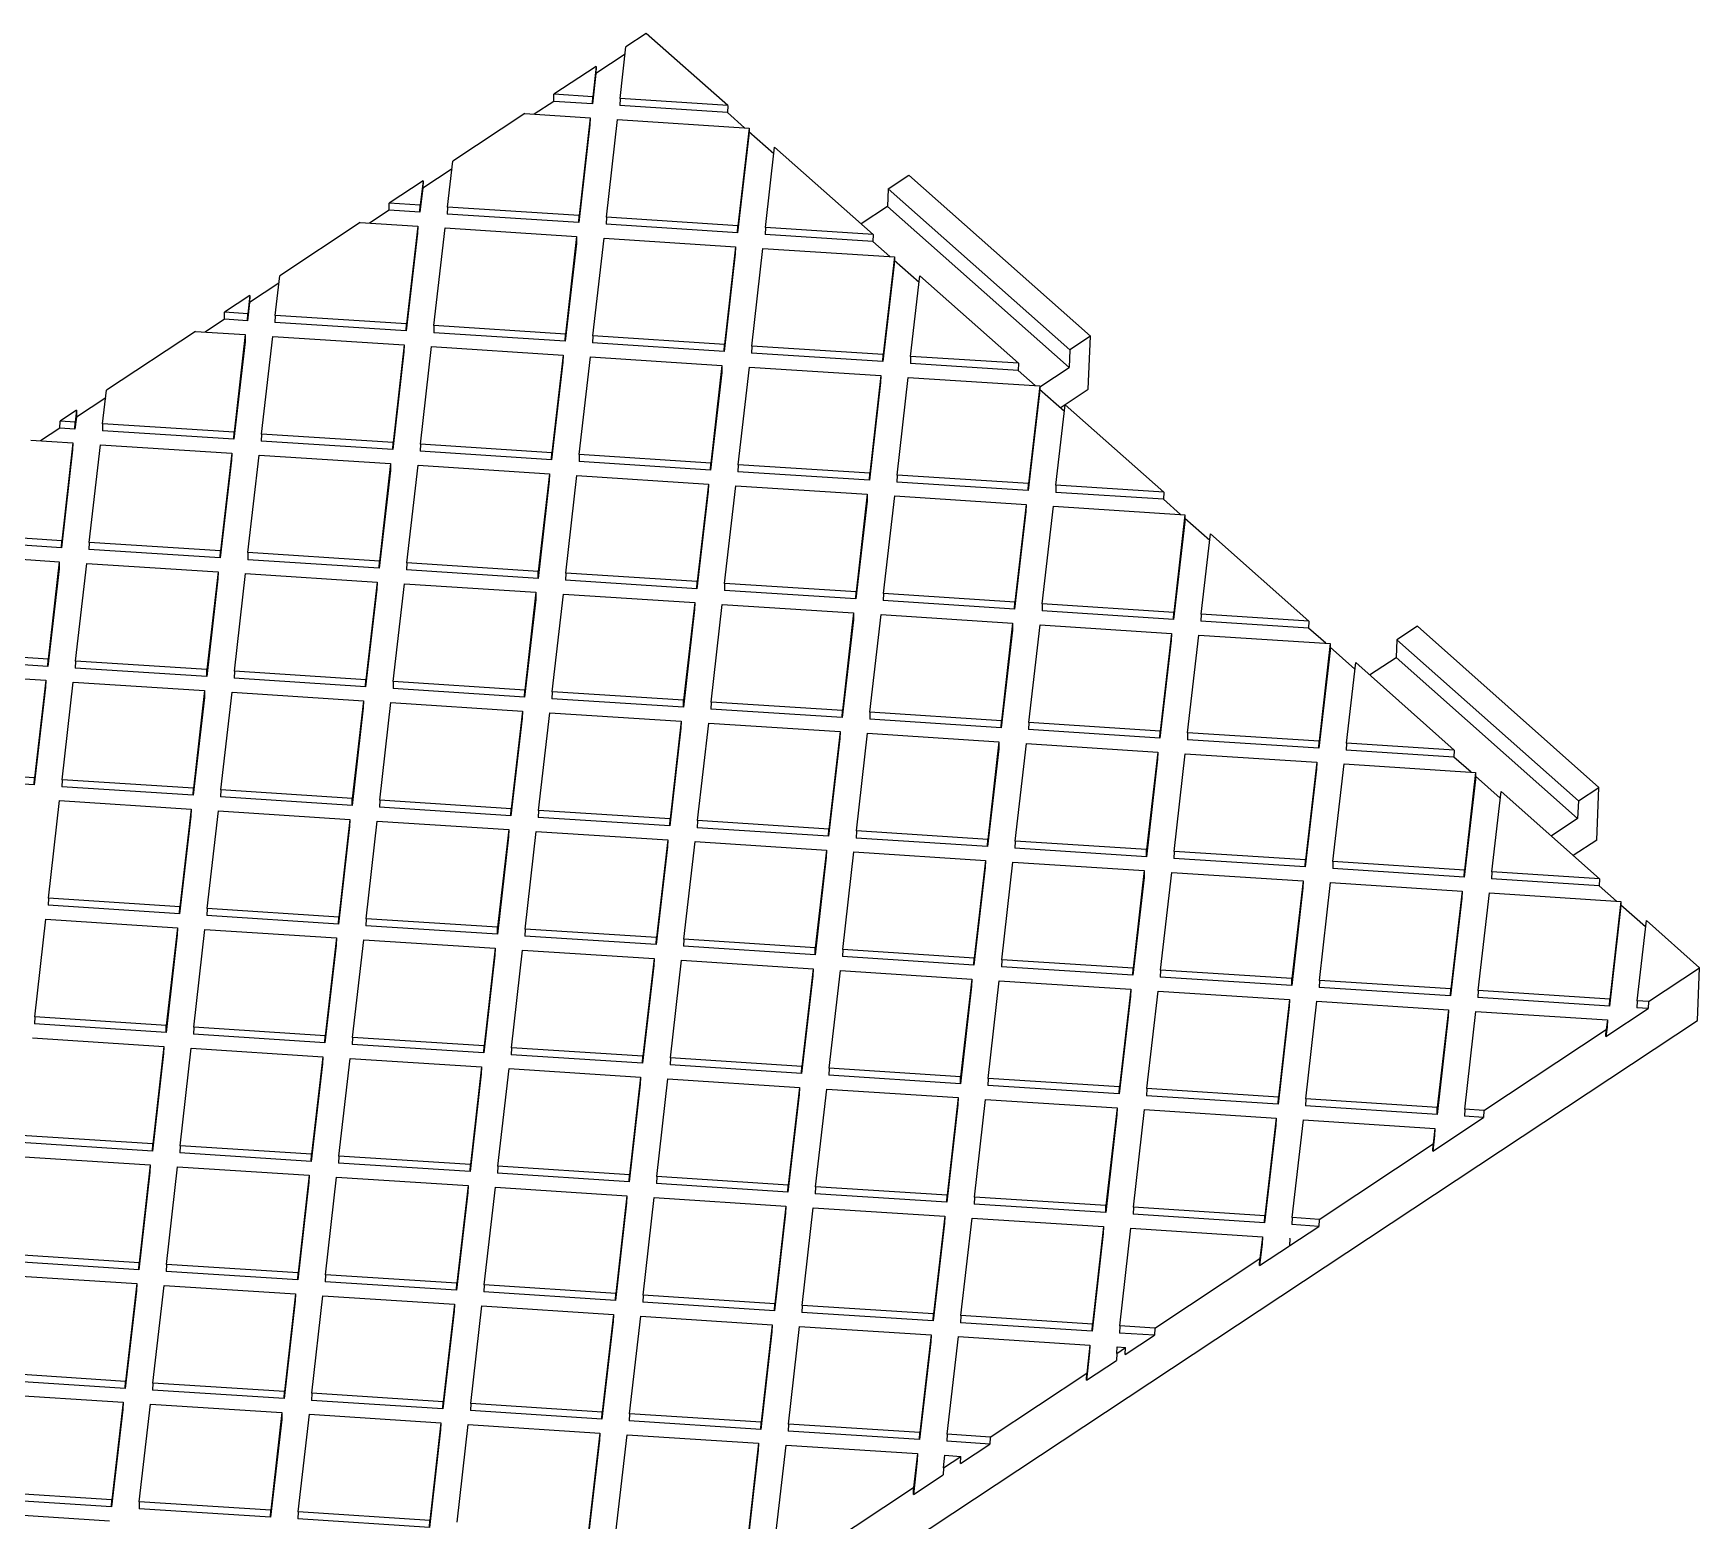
# Model space of a CAD drawing. Header units: millimetres. Extents: x -2140 to -1200, y 2406 to 2649.
# Drawn here: x -1263.66 to -1248.49, y 2445.73 to 2459.27 of the extents above; entities that cross this region are included whole.
import ezdxf

# ---------------------------------------------------------------- set-up
doc = ezdxf.new("R2010")
doc.units = ezdxf.units.MM

msp = doc.modelspace()

# ---------------------------------------------------------------- linework, layer by layer
at = {"color": 7, "linetype": 'Continuous', "lineweight": 25}
for p, q in [((-1258.081, 2459.269), (-1258.266, 2459.147)), ((-1257.339, 2458.612), (-1258.081, 2459.269)), ((-1258.273, 2459.08), (-1258.54, 2458.903)), ((-1258.32, 2458.675), (-1258.266, 2459.147)), ((-1258.538, 2458.967), (-1258.922, 2458.714)), ((-1258.54, 2458.903), (-1258.572, 2458.627)), ((-1258.538, 2458.967), (-1258.569, 2458.691)), ((-1258.538, 2458.967), (-1258.54, 2458.903)), ((-1258.924, 2458.65), (-1259.101, 2458.533)), ((-1258.924, 2458.65), (-1258.922, 2458.714)), ((-1258.572, 2458.627), (-1258.924, 2458.65)), ((-1258.569, 2458.691), (-1258.922, 2458.714)), ((-1258.572, 2458.627), (-1258.569, 2458.691)), ((-1258.32, 2458.675), (-1258.322, 2458.611)), ((-1257.342, 2458.548), (-1258.322, 2458.611)), ((-1257.339, 2458.612), (-1258.32, 2458.675)), ((-1257.339, 2458.612), (-1257.342, 2458.548)), ((-1259.187, 2458.538), (-1259.842, 2458.105)), ((-1259.187, 2458.538), (-1258.591, 2458.5)), ((-1258.594, 2458.436), (-1258.696, 2457.547)), ((-1258.591, 2458.5), (-1258.693, 2457.611)), ((-1258.591, 2458.5), (-1258.594, 2458.436)), ((-1258.443, 2457.595), (-1258.342, 2458.484)), ((-1258.342, 2458.484), (-1257.145, 2458.407)), ((-1257.186, 2458.409), (-1257.342, 2458.548)), ((-1257.147, 2458.343), (-1257.249, 2457.453)), ((-1257.145, 2458.407), (-1257.246, 2457.517)), ((-1257.145, 2458.407), (-1257.147, 2458.343)), ((-1256.92, 2458.173), (-1257.146, 2458.374)), ((-1256.997, 2457.501), (-1256.913, 2458.233)), ((-1256.016, 2457.438), (-1256.913, 2458.233)), ((-1259.85, 2458.037), (-1260.117, 2457.861)), ((-1259.89, 2457.688), (-1259.842, 2458.105)), ((-1255.878, 2457.854), (-1255.691, 2457.978)), ((-1255.691, 2457.978), (-1254.037, 2456.511)), ((-1260.114, 2457.925), (-1260.421, 2457.722)), ((-1260.117, 2457.861), (-1260.142, 2457.64)), ((-1260.114, 2457.925), (-1260.14, 2457.704)), ((-1260.114, 2457.925), (-1260.117, 2457.861)), ((-1255.878, 2457.854), (-1255.885, 2457.694)), ((-1254.224, 2456.387), (-1255.878, 2457.854)), ((-1260.423, 2457.658), (-1260.421, 2457.722)), ((-1260.14, 2457.704), (-1260.421, 2457.722)), ((-1260.142, 2457.64), (-1260.14, 2457.704)), ((-1259.89, 2457.688), (-1259.893, 2457.624)), ((-1258.693, 2457.611), (-1259.89, 2457.688)), ((-1255.885, 2457.694), (-1256.125, 2457.535)), ((-1254.231, 2456.227), (-1255.885, 2457.694)), ((-1260.686, 2457.547), (-1261.419, 2457.062)), ((-1260.686, 2457.547), (-1260.161, 2457.513)), ((-1260.423, 2457.658), (-1260.6, 2457.541)), ((-1260.142, 2457.64), (-1260.423, 2457.658)), ((-1258.696, 2457.547), (-1259.893, 2457.624)), ((-1258.696, 2457.547), (-1258.693, 2457.611)), ((-1258.443, 2457.595), (-1258.446, 2457.531)), ((-1257.249, 2457.453), (-1258.446, 2457.531)), ((-1257.246, 2457.517), (-1258.443, 2457.595)), ((-1260.164, 2457.449), (-1260.266, 2456.56)), ((-1260.161, 2457.513), (-1260.263, 2456.624)), ((-1260.161, 2457.513), (-1260.164, 2457.449)), ((-1260.014, 2456.608), (-1259.912, 2457.497)), ((-1259.912, 2457.497), (-1258.715, 2457.42)), ((-1258.715, 2457.42), (-1258.817, 2456.531)), ((-1258.715, 2457.42), (-1258.717, 2457.356)), ((-1258.567, 2456.515), (-1258.465, 2457.404)), ((-1258.465, 2457.404), (-1257.268, 2457.327)), ((-1257.249, 2457.453), (-1257.246, 2457.517)), ((-1256.997, 2457.501), (-1256.999, 2457.437)), ((-1256.019, 2457.374), (-1256.999, 2457.437)), ((-1256.016, 2457.438), (-1256.997, 2457.501)), ((-1256.016, 2457.438), (-1256.019, 2457.374)), ((-1255.863, 2457.236), (-1256.019, 2457.374)), ((-1258.717, 2457.356), (-1258.819, 2456.467)), ((-1257.271, 2457.262), (-1257.373, 2456.373)), ((-1257.268, 2457.327), (-1257.37, 2456.437)), ((-1257.268, 2457.327), (-1257.271, 2457.262)), ((-1257.12, 2456.421), (-1257.019, 2457.31)), ((-1257.019, 2457.31), (-1255.822, 2457.233)), ((-1255.822, 2457.233), (-1255.923, 2456.344)), ((-1255.822, 2457.233), (-1255.824, 2457.169)), ((-1255.824, 2457.169), (-1255.926, 2456.28)), ((-1255.597, 2457), (-1255.823, 2457.2)), ((-1261.427, 2456.994), (-1261.694, 2456.818)), ((-1261.46, 2456.701), (-1261.419, 2457.062)), ((-1255.674, 2456.328), (-1255.59, 2457.06)), ((-1254.693, 2456.265), (-1255.59, 2457.06)), ((-1261.691, 2456.882), (-1261.92, 2456.731)), ((-1261.694, 2456.818), (-1261.712, 2456.653)), ((-1261.691, 2456.882), (-1261.71, 2456.717)), ((-1261.691, 2456.882), (-1261.694, 2456.818)), ((-1261.922, 2456.667), (-1262.099, 2456.55)), ((-1261.922, 2456.667), (-1261.92, 2456.731)), ((-1261.712, 2456.653), (-1261.922, 2456.667)), ((-1261.71, 2456.717), (-1261.92, 2456.731)), ((-1261.712, 2456.653), (-1261.71, 2456.717)), ((-1261.46, 2456.701), (-1261.463, 2456.637)), ((-1260.266, 2456.56), (-1261.463, 2456.637)), ((-1260.263, 2456.624), (-1261.46, 2456.701)), ((-1260.266, 2456.56), (-1260.263, 2456.624)), ((-1262.185, 2456.556), (-1262.996, 2456.019)), ((-1262.185, 2456.556), (-1261.732, 2456.526)), ((-1261.734, 2456.462), (-1261.836, 2455.573)), ((-1261.732, 2456.526), (-1261.833, 2455.637)), ((-1261.732, 2456.526), (-1261.734, 2456.462)), ((-1261.584, 2455.621), (-1261.482, 2456.51)), ((-1261.482, 2456.51), (-1260.285, 2456.433)), ((-1260.014, 2456.608), (-1260.016, 2456.544)), ((-1258.819, 2456.467), (-1260.016, 2456.544)), ((-1258.817, 2456.531), (-1260.014, 2456.608)), ((-1258.819, 2456.467), (-1258.817, 2456.531)), ((-1258.567, 2456.515), (-1258.57, 2456.451)), ((-1257.37, 2456.437), (-1258.567, 2456.515)), ((-1254.037, 2456.511), (-1254.224, 2456.387)), ((-1254.057, 2456.031), (-1254.037, 2456.511)), ((-1260.288, 2456.369), (-1260.389, 2455.48)), ((-1260.285, 2456.433), (-1260.387, 2455.544)), ((-1260.285, 2456.433), (-1260.288, 2456.369)), ((-1260.137, 2455.528), (-1260.036, 2456.417)), ((-1260.036, 2456.417), (-1258.838, 2456.34)), ((-1258.838, 2456.34), (-1258.94, 2455.451)), ((-1258.838, 2456.34), (-1258.841, 2456.276)), ((-1258.691, 2455.434), (-1258.589, 2456.324)), ((-1258.589, 2456.324), (-1257.392, 2456.246)), ((-1257.373, 2456.373), (-1258.57, 2456.451)), ((-1257.373, 2456.373), (-1257.37, 2456.437)), ((-1257.12, 2456.421), (-1257.123, 2456.357)), ((-1255.926, 2456.28), (-1257.123, 2456.357)), ((-1255.923, 2456.344), (-1257.12, 2456.421)), ((-1255.926, 2456.28), (-1255.923, 2456.344)), ((-1255.674, 2456.328), (-1255.676, 2456.264)), ((-1254.693, 2456.265), (-1255.674, 2456.328)), ((-1254.224, 2456.387), (-1254.231, 2456.227)), ((-1258.841, 2456.276), (-1258.943, 2455.387)), ((-1257.394, 2456.182), (-1257.496, 2455.293)), ((-1257.392, 2456.246), (-1257.494, 2455.357)), ((-1257.392, 2456.246), (-1257.394, 2456.182)), ((-1257.244, 2455.341), (-1257.142, 2456.23)), ((-1257.142, 2456.23), (-1255.945, 2456.153)), ((-1254.696, 2456.201), (-1255.676, 2456.264)), ((-1254.693, 2456.265), (-1254.696, 2456.201)), ((-1254.54, 2456.062), (-1254.696, 2456.201)), ((-1254.499, 2456.05), (-1254.231, 2456.227)), ((-1263.031, 2455.714), (-1262.996, 2456.019)), ((-1255.948, 2456.089), (-1256.05, 2455.2)), ((-1255.945, 2456.153), (-1256.047, 2455.264)), ((-1255.945, 2456.153), (-1255.948, 2456.089)), ((-1255.798, 2455.248), (-1255.696, 2456.137)), ((-1255.696, 2456.137), (-1254.499, 2456.06)), ((-1254.499, 2456.06), (-1254.6, 2455.171)), ((-1254.499, 2456.06), (-1254.501, 2455.996)), ((-1254.274, 2455.826), (-1254.5, 2456.027)), ((-1254.313, 2455.861), (-1254.057, 2456.031)), ((-1263.003, 2455.952), (-1263.27, 2455.775)), ((-1254.501, 2455.996), (-1254.603, 2455.107)), ((-1254.351, 2455.155), (-1254.267, 2455.887)), ((-1253.37, 2455.091), (-1254.267, 2455.887)), ((-1263.421, 2455.675), (-1263.419, 2455.739)), ((-1263.268, 2455.839), (-1263.419, 2455.739)), ((-1263.28, 2455.73), (-1263.419, 2455.739)), ((-1263.27, 2455.775), (-1263.283, 2455.666)), ((-1263.283, 2455.666), (-1263.28, 2455.73)), ((-1263.268, 2455.839), (-1263.28, 2455.73)), ((-1263.268, 2455.839), (-1263.27, 2455.775)), ((-1263.031, 2455.714), (-1263.033, 2455.65)), ((-1261.833, 2455.637), (-1263.031, 2455.714)), ((-1263.684, 2455.564), (-1263.302, 2455.54)), ((-1263.421, 2455.675), (-1263.598, 2455.559)), ((-1263.283, 2455.666), (-1263.421, 2455.675)), ((-1261.836, 2455.573), (-1263.033, 2455.65)), ((-1261.836, 2455.573), (-1261.833, 2455.637)), ((-1261.584, 2455.621), (-1261.587, 2455.557)), ((-1260.389, 2455.48), (-1261.587, 2455.557)), ((-1260.387, 2455.544), (-1261.584, 2455.621)), ((-1263.305, 2455.476), (-1263.406, 2454.586)), ((-1263.302, 2455.54), (-1263.404, 2454.65)), ((-1263.302, 2455.54), (-1263.305, 2455.476)), ((-1263.154, 2454.634), (-1263.052, 2455.523)), ((-1263.052, 2455.523), (-1261.855, 2455.446)), ((-1261.855, 2455.446), (-1261.957, 2454.557)), ((-1261.855, 2455.446), (-1261.858, 2455.382)), ((-1261.708, 2454.541), (-1261.606, 2455.43)), ((-1261.606, 2455.43), (-1260.409, 2455.353)), ((-1260.389, 2455.48), (-1260.387, 2455.544)), ((-1260.137, 2455.528), (-1260.14, 2455.464)), ((-1258.943, 2455.387), (-1260.14, 2455.464)), ((-1258.94, 2455.451), (-1260.137, 2455.528)), ((-1258.943, 2455.387), (-1258.94, 2455.451)), ((-1258.691, 2455.434), (-1258.693, 2455.37)), ((-1257.494, 2455.357), (-1258.691, 2455.434)), ((-1261.858, 2455.382), (-1261.96, 2454.493)), ((-1260.411, 2455.289), (-1260.513, 2454.4)), ((-1260.409, 2455.353), (-1260.51, 2454.464)), ((-1260.409, 2455.353), (-1260.411, 2455.289)), ((-1260.261, 2454.448), (-1260.159, 2455.337)), ((-1260.159, 2455.337), (-1258.962, 2455.26)), ((-1258.962, 2455.26), (-1259.064, 2454.37)), ((-1258.962, 2455.26), (-1258.965, 2455.196)), ((-1257.496, 2455.293), (-1258.693, 2455.37)), ((-1257.496, 2455.293), (-1257.494, 2455.357)), ((-1257.244, 2455.341), (-1257.247, 2455.277)), ((-1256.05, 2455.2), (-1257.247, 2455.277)), ((-1256.047, 2455.264), (-1257.244, 2455.341)), ((-1256.05, 2455.2), (-1256.047, 2455.264)), ((-1255.798, 2455.248), (-1255.8, 2455.184)), ((-1254.6, 2455.171), (-1255.798, 2455.248)), ((-1258.965, 2455.196), (-1259.066, 2454.306)), ((-1258.814, 2454.354), (-1258.713, 2455.244)), ((-1258.713, 2455.244), (-1257.515, 2455.166)), ((-1257.518, 2455.102), (-1257.62, 2454.213)), ((-1257.515, 2455.166), (-1257.617, 2454.277)), ((-1257.515, 2455.166), (-1257.518, 2455.102)), ((-1257.368, 2454.261), (-1257.266, 2455.15)), ((-1257.266, 2455.15), (-1256.069, 2455.073)), ((-1254.603, 2455.107), (-1255.8, 2455.184)), ((-1254.603, 2455.107), (-1254.6, 2455.171)), ((-1254.351, 2455.155), (-1254.353, 2455.09)), ((-1253.37, 2455.091), (-1254.351, 2455.155)), ((-1256.071, 2455.009), (-1256.173, 2454.12)), ((-1256.069, 2455.073), (-1256.171, 2454.184)), ((-1256.069, 2455.073), (-1256.071, 2455.009)), ((-1255.921, 2454.168), (-1255.819, 2455.057)), ((-1255.819, 2455.057), (-1254.622, 2454.98)), ((-1254.622, 2454.98), (-1254.724, 2454.091)), ((-1254.622, 2454.98), (-1254.625, 2454.916)), ((-1254.475, 2454.074), (-1254.373, 2454.964)), ((-1254.373, 2454.964), (-1253.176, 2454.886)), ((-1253.373, 2455.027), (-1254.353, 2455.09)), ((-1253.37, 2455.091), (-1253.373, 2455.027)), ((-1253.217, 2454.889), (-1253.373, 2455.027)), ((-1254.625, 2454.916), (-1254.727, 2454.026)), ((-1253.178, 2454.822), (-1253.28, 2453.933)), ((-1253.176, 2454.886), (-1253.277, 2453.997)), ((-1253.176, 2454.886), (-1253.178, 2454.822)), ((-1252.951, 2454.653), (-1253.177, 2454.853)), ((-1263.406, 2454.586), (-1264.603, 2454.664)), ((-1263.404, 2454.65), (-1264.601, 2454.728)), ((-1263.406, 2454.586), (-1263.404, 2454.65)), ((-1253.028, 2453.981), (-1252.944, 2454.713)), ((-1252.047, 2453.918), (-1252.944, 2454.713)), ((-1264.623, 2454.537), (-1263.426, 2454.459)), ((-1263.154, 2454.634), (-1263.157, 2454.57)), ((-1261.96, 2454.493), (-1263.157, 2454.57)), ((-1261.957, 2454.557), (-1263.154, 2454.634)), ((-1261.96, 2454.493), (-1261.957, 2454.557)), ((-1261.708, 2454.541), (-1261.71, 2454.477)), ((-1260.51, 2454.464), (-1261.708, 2454.541)), ((-1263.428, 2454.395), (-1263.53, 2453.506)), ((-1263.426, 2454.459), (-1263.527, 2453.57)), ((-1263.426, 2454.459), (-1263.428, 2454.395)), ((-1263.278, 2453.554), (-1263.176, 2454.443)), ((-1263.176, 2454.443), (-1261.979, 2454.366)), ((-1261.979, 2454.366), (-1262.081, 2453.477)), ((-1261.979, 2454.366), (-1261.982, 2454.302)), ((-1261.831, 2453.461), (-1261.729, 2454.35)), ((-1261.729, 2454.35), (-1260.532, 2454.273)), ((-1260.513, 2454.4), (-1261.71, 2454.477)), ((-1260.513, 2454.4), (-1260.51, 2454.464)), ((-1260.261, 2454.448), (-1260.264, 2454.384)), ((-1259.066, 2454.306), (-1260.264, 2454.384)), ((-1259.064, 2454.37), (-1260.261, 2454.448)), ((-1259.066, 2454.306), (-1259.064, 2454.37)), ((-1258.814, 2454.354), (-1258.817, 2454.29)), ((-1257.617, 2454.277), (-1258.814, 2454.354)), ((-1261.982, 2454.302), (-1262.083, 2453.413)), ((-1260.535, 2454.209), (-1260.637, 2453.32)), ((-1260.532, 2454.273), (-1260.634, 2453.384)), ((-1260.532, 2454.273), (-1260.535, 2454.209)), ((-1260.385, 2453.368), (-1260.283, 2454.257)), ((-1260.283, 2454.257), (-1259.086, 2454.18)), ((-1257.62, 2454.213), (-1258.817, 2454.29)), ((-1257.62, 2454.213), (-1257.617, 2454.277)), ((-1257.368, 2454.261), (-1257.37, 2454.197)), ((-1256.173, 2454.12), (-1257.37, 2454.197)), ((-1256.171, 2454.184), (-1257.368, 2454.261)), ((-1256.173, 2454.12), (-1256.171, 2454.184)), ((-1259.088, 2454.115), (-1259.19, 2453.226)), ((-1259.086, 2454.18), (-1259.188, 2453.29)), ((-1259.086, 2454.18), (-1259.088, 2454.115)), ((-1258.938, 2453.274), (-1258.836, 2454.163)), ((-1258.836, 2454.163), (-1257.639, 2454.086)), ((-1257.639, 2454.086), (-1257.741, 2453.197)), ((-1257.639, 2454.086), (-1257.642, 2454.022)), ((-1257.491, 2453.181), (-1257.39, 2454.07)), ((-1257.39, 2454.07), (-1256.193, 2453.993)), ((-1255.921, 2454.168), (-1255.924, 2454.104)), ((-1254.727, 2454.026), (-1255.924, 2454.104)), ((-1254.724, 2454.091), (-1255.921, 2454.168)), ((-1254.727, 2454.026), (-1254.724, 2454.091)), ((-1254.475, 2454.074), (-1254.477, 2454.01)), ((-1253.277, 2453.997), (-1254.475, 2454.074)), ((-1257.642, 2454.022), (-1257.743, 2453.133)), ((-1256.195, 2453.929), (-1256.297, 2453.04)), ((-1256.193, 2453.993), (-1256.294, 2453.104)), ((-1256.193, 2453.993), (-1256.195, 2453.929)), ((-1256.045, 2453.088), (-1255.943, 2453.977)), ((-1255.943, 2453.977), (-1254.746, 2453.9)), ((-1254.746, 2453.9), (-1254.848, 2453.01)), ((-1254.746, 2453.9), (-1254.748, 2453.836)), ((-1254.598, 2452.994), (-1254.496, 2453.883)), ((-1254.496, 2453.883), (-1253.299, 2453.806)), ((-1253.28, 2453.933), (-1254.477, 2454.01)), ((-1253.28, 2453.933), (-1253.277, 2453.997)), ((-1253.028, 2453.981), (-1253.031, 2453.917)), ((-1252.05, 2453.854), (-1253.031, 2453.917)), ((-1252.047, 2453.918), (-1253.028, 2453.981)), ((-1252.047, 2453.918), (-1252.05, 2453.854)), ((-1254.748, 2453.836), (-1254.85, 2452.946)), ((-1253.302, 2453.742), (-1253.404, 2452.853)), ((-1253.299, 2453.806), (-1253.401, 2452.917)), ((-1253.299, 2453.806), (-1253.302, 2453.742)), ((-1253.152, 2452.901), (-1253.05, 2453.79)), ((-1253.05, 2453.79), (-1251.853, 2453.713)), ((-1251.894, 2453.716), (-1252.05, 2453.854)), ((-1251.248, 2453.747), (-1251.254, 2453.587)), ((-1251.06, 2453.871), (-1251.248, 2453.747)), ((-1251.248, 2453.747), (-1249.594, 2452.281)), ((-1249.407, 2452.404), (-1251.06, 2453.871)), ((-1263.53, 2453.506), (-1264.727, 2453.583)), ((-1263.527, 2453.57), (-1264.724, 2453.648)), ((-1251.855, 2453.649), (-1251.957, 2452.76)), ((-1251.853, 2453.713), (-1251.954, 2452.824)), ((-1251.853, 2453.713), (-1251.855, 2453.649)), ((-1251.628, 2453.48), (-1251.854, 2453.68)), ((-1251.495, 2453.428), (-1251.254, 2453.587)), ((-1251.254, 2453.587), (-1249.601, 2452.12)), ((-1264.746, 2453.457), (-1263.549, 2453.379)), ((-1263.53, 2453.506), (-1263.527, 2453.57)), ((-1263.278, 2453.554), (-1263.28, 2453.49)), ((-1262.083, 2453.413), (-1263.28, 2453.49)), ((-1262.081, 2453.477), (-1263.278, 2453.554)), ((-1262.083, 2453.413), (-1262.081, 2453.477)), ((-1261.831, 2453.461), (-1261.834, 2453.397)), ((-1260.634, 2453.384), (-1261.831, 2453.461)), ((-1251.705, 2452.808), (-1251.621, 2453.54)), ((-1250.724, 2452.744), (-1251.621, 2453.54)), ((-1263.552, 2453.315), (-1263.654, 2452.426)), ((-1263.549, 2453.379), (-1263.651, 2452.49)), ((-1263.549, 2453.379), (-1263.552, 2453.315)), ((-1263.401, 2452.474), (-1263.3, 2453.363)), ((-1263.3, 2453.363), (-1262.103, 2453.286)), ((-1262.103, 2453.286), (-1262.204, 2452.397)), ((-1262.103, 2453.286), (-1262.105, 2453.222)), ((-1260.637, 2453.32), (-1261.834, 2453.397)), ((-1260.637, 2453.32), (-1260.634, 2453.384)), ((-1260.385, 2453.368), (-1260.387, 2453.304)), ((-1259.19, 2453.226), (-1260.387, 2453.304)), ((-1259.188, 2453.29), (-1260.385, 2453.368)), ((-1259.19, 2453.226), (-1259.188, 2453.29)), ((-1258.938, 2453.274), (-1258.941, 2453.21)), ((-1257.741, 2453.197), (-1258.938, 2453.274)), ((-1262.105, 2453.222), (-1262.207, 2452.333)), ((-1261.955, 2452.381), (-1261.853, 2453.27)), ((-1261.853, 2453.27), (-1260.656, 2453.193)), ((-1260.659, 2453.129), (-1260.76, 2452.24)), ((-1260.656, 2453.193), (-1260.758, 2452.304)), ((-1260.656, 2453.193), (-1260.659, 2453.129)), ((-1260.508, 2452.287), (-1260.406, 2453.177)), ((-1260.406, 2453.177), (-1259.209, 2453.099)), ((-1257.743, 2453.133), (-1258.941, 2453.21)), ((-1257.743, 2453.133), (-1257.741, 2453.197)), ((-1257.491, 2453.181), (-1257.494, 2453.117)), ((-1256.294, 2453.104), (-1257.491, 2453.181)), ((-1259.212, 2453.035), (-1259.314, 2452.146)), ((-1259.209, 2453.099), (-1259.311, 2452.21)), ((-1259.209, 2453.099), (-1259.212, 2453.035)), ((-1259.062, 2452.194), (-1258.96, 2453.083)), ((-1258.96, 2453.083), (-1257.763, 2453.006)), ((-1257.763, 2453.006), (-1257.865, 2452.117)), ((-1257.763, 2453.006), (-1257.765, 2452.942)), ((-1257.615, 2452.101), (-1257.513, 2452.99)), ((-1257.513, 2452.99), (-1256.316, 2452.913)), ((-1256.297, 2453.04), (-1257.494, 2453.117)), ((-1256.297, 2453.04), (-1256.294, 2453.104)), ((-1256.045, 2453.088), (-1256.047, 2453.024)), ((-1254.85, 2452.946), (-1256.047, 2453.024)), ((-1254.848, 2453.01), (-1256.045, 2453.088)), ((-1254.85, 2452.946), (-1254.848, 2453.01)), ((-1254.598, 2452.994), (-1254.601, 2452.93)), ((-1253.401, 2452.917), (-1254.598, 2452.994)), ((-1257.765, 2452.942), (-1257.867, 2452.053)), ((-1256.319, 2452.849), (-1256.421, 2451.96)), ((-1256.316, 2452.913), (-1256.418, 2452.024)), ((-1256.316, 2452.913), (-1256.319, 2452.849)), ((-1256.168, 2452.008), (-1256.067, 2452.897)), ((-1256.067, 2452.897), (-1254.87, 2452.819)), ((-1254.87, 2452.819), (-1254.971, 2451.93)), ((-1254.87, 2452.819), (-1254.872, 2452.755)), ((-1253.404, 2452.853), (-1254.601, 2452.93)), ((-1253.404, 2452.853), (-1253.401, 2452.917)), ((-1253.152, 2452.901), (-1253.154, 2452.837)), ((-1251.957, 2452.76), (-1253.154, 2452.837)), ((-1251.954, 2452.824), (-1253.152, 2452.901)), ((-1251.957, 2452.76), (-1251.954, 2452.824)), ((-1254.872, 2452.755), (-1254.974, 2451.866)), ((-1254.722, 2451.914), (-1254.62, 2452.803)), ((-1254.62, 2452.803), (-1253.423, 2452.726)), ((-1253.423, 2452.726), (-1253.525, 2451.837)), ((-1253.423, 2452.726), (-1253.426, 2452.662)), ((-1253.275, 2451.821), (-1253.173, 2452.71)), ((-1253.173, 2452.71), (-1251.976, 2452.633)), ((-1251.705, 2452.808), (-1251.708, 2452.744)), ((-1250.727, 2452.68), (-1251.708, 2452.744)), ((-1250.724, 2452.744), (-1251.705, 2452.808)), ((-1250.724, 2452.744), (-1250.727, 2452.68)), ((-1250.571, 2452.542), (-1250.727, 2452.68)), ((-1263.651, 2452.49), (-1264.848, 2452.567)), ((-1253.426, 2452.662), (-1253.527, 2451.773)), ((-1251.979, 2452.569), (-1252.081, 2451.68)), ((-1251.976, 2452.633), (-1252.078, 2451.744)), ((-1251.976, 2452.633), (-1251.979, 2452.569)), ((-1251.829, 2451.728), (-1251.727, 2452.617)), ((-1251.727, 2452.617), (-1250.53, 2452.54)), ((-1250.53, 2452.54), (-1250.631, 2451.65)), ((-1250.53, 2452.54), (-1250.532, 2452.476)), ((-1263.654, 2452.426), (-1264.851, 2452.503)), ((-1263.654, 2452.426), (-1263.651, 2452.49)), ((-1263.401, 2452.474), (-1263.404, 2452.41)), ((-1262.207, 2452.333), (-1263.404, 2452.41)), ((-1262.204, 2452.397), (-1263.401, 2452.474)), ((-1262.207, 2452.333), (-1262.204, 2452.397)), ((-1261.955, 2452.381), (-1261.957, 2452.317)), ((-1260.758, 2452.304), (-1261.955, 2452.381)), ((-1250.532, 2452.476), (-1250.634, 2451.586)), ((-1250.305, 2452.306), (-1250.531, 2452.507)), ((-1250.382, 2451.634), (-1250.298, 2452.366)), ((-1249.402, 2451.571), (-1250.298, 2452.366)), ((-1249.594, 2452.281), (-1249.407, 2452.404)), ((-1249.426, 2451.924), (-1249.407, 2452.404)), ((-1263.525, 2451.394), (-1263.423, 2452.283)), ((-1263.423, 2452.283), (-1262.226, 2452.206)), ((-1260.76, 2452.24), (-1261.957, 2452.317)), ((-1260.76, 2452.24), (-1260.758, 2452.304)), ((-1260.508, 2452.287), (-1260.511, 2452.223)), ((-1259.314, 2452.146), (-1260.511, 2452.223)), ((-1259.311, 2452.21), (-1260.508, 2452.287)), ((-1259.314, 2452.146), (-1259.311, 2452.21)), ((-1249.594, 2452.281), (-1249.601, 2452.12)), ((-1262.229, 2452.142), (-1262.331, 2451.253)), ((-1262.226, 2452.206), (-1262.328, 2451.317)), ((-1262.226, 2452.206), (-1262.229, 2452.142)), ((-1262.079, 2451.301), (-1261.977, 2452.19)), ((-1261.977, 2452.19), (-1260.78, 2452.113)), ((-1260.78, 2452.113), (-1260.881, 2451.223)), ((-1260.78, 2452.113), (-1260.782, 2452.049)), ((-1260.632, 2451.207), (-1260.53, 2452.097)), ((-1260.53, 2452.097), (-1259.333, 2452.019)), ((-1259.062, 2452.194), (-1259.064, 2452.13)), ((-1257.867, 2452.053), (-1259.064, 2452.13)), ((-1257.865, 2452.117), (-1259.062, 2452.194)), ((-1257.867, 2452.053), (-1257.865, 2452.117)), ((-1257.615, 2452.101), (-1257.618, 2452.037)), ((-1256.418, 2452.024), (-1257.615, 2452.101)), ((-1249.601, 2452.12), (-1249.841, 2451.961)), ((-1260.782, 2452.049), (-1260.884, 2451.159)), ((-1259.336, 2451.955), (-1259.437, 2451.066)), ((-1259.333, 2452.019), (-1259.435, 2451.13)), ((-1259.333, 2452.019), (-1259.336, 2451.955)), ((-1259.185, 2451.114), (-1259.083, 2452.003)), ((-1259.083, 2452.003), (-1257.886, 2451.926)), ((-1257.886, 2451.926), (-1257.988, 2451.037)), ((-1257.886, 2451.926), (-1257.889, 2451.862)), ((-1257.739, 2451.021), (-1257.637, 2451.91)), ((-1257.637, 2451.91), (-1256.44, 2451.833)), ((-1256.421, 2451.96), (-1257.618, 2452.037)), ((-1256.421, 2451.96), (-1256.418, 2452.024)), ((-1256.168, 2452.008), (-1256.171, 2451.943)), ((-1254.974, 2451.866), (-1256.171, 2451.943)), ((-1254.971, 2451.93), (-1256.168, 2452.008)), ((-1254.974, 2451.866), (-1254.971, 2451.93)), ((-1254.722, 2451.914), (-1254.724, 2451.85)), ((-1253.525, 2451.837), (-1254.722, 2451.914)), ((-1249.426, 2451.924), (-1249.64, 2451.783)), ((-1257.889, 2451.862), (-1257.991, 2450.973)), ((-1256.442, 2451.769), (-1256.544, 2450.879)), ((-1256.44, 2451.833), (-1256.542, 2450.944)), ((-1256.44, 2451.833), (-1256.442, 2451.769)), ((-1256.292, 2450.927), (-1256.19, 2451.817)), ((-1256.19, 2451.817), (-1254.993, 2451.739)), ((-1253.527, 2451.773), (-1254.724, 2451.85)), ((-1253.527, 2451.773), (-1253.525, 2451.837)), ((-1253.275, 2451.821), (-1253.278, 2451.757)), ((-1252.081, 2451.68), (-1253.278, 2451.757)), ((-1252.078, 2451.744), (-1253.275, 2451.821)), ((-1254.996, 2451.675), (-1255.098, 2450.786)), ((-1254.993, 2451.739), (-1255.095, 2450.85)), ((-1254.993, 2451.739), (-1254.996, 2451.675)), ((-1254.845, 2450.834), (-1254.744, 2451.723)), ((-1254.744, 2451.723), (-1253.547, 2451.646)), ((-1253.547, 2451.646), (-1253.648, 2450.757)), ((-1253.547, 2451.646), (-1253.549, 2451.582)), ((-1253.399, 2450.741), (-1253.297, 2451.63)), ((-1253.297, 2451.63), (-1252.1, 2451.553)), ((-1252.081, 2451.68), (-1252.078, 2451.744)), ((-1251.829, 2451.728), (-1251.831, 2451.664)), ((-1250.634, 2451.586), (-1251.831, 2451.664)), ((-1250.631, 2451.65), (-1251.829, 2451.728)), ((-1250.634, 2451.586), (-1250.631, 2451.65)), ((-1250.382, 2451.634), (-1250.385, 2451.57)), ((-1249.402, 2451.571), (-1250.382, 2451.634)), ((-1253.549, 2451.582), (-1253.651, 2450.693)), ((-1252.103, 2451.489), (-1252.204, 2450.6)), ((-1252.1, 2451.553), (-1252.202, 2450.664)), ((-1252.1, 2451.553), (-1252.103, 2451.489)), ((-1251.952, 2450.647), (-1251.85, 2451.537)), ((-1251.85, 2451.537), (-1250.653, 2451.459)), ((-1250.653, 2451.459), (-1250.755, 2450.57)), ((-1250.653, 2451.459), (-1250.656, 2451.395)), ((-1249.404, 2451.507), (-1250.385, 2451.57)), ((-1249.402, 2451.571), (-1249.404, 2451.507)), ((-1249.248, 2451.369), (-1249.404, 2451.507)), ((-1263.525, 2451.394), (-1263.528, 2451.33)), ((-1262.331, 2451.253), (-1263.528, 2451.33)), ((-1262.328, 2451.317), (-1263.525, 2451.394)), ((-1262.331, 2451.253), (-1262.328, 2451.317)), ((-1262.079, 2451.301), (-1262.081, 2451.237)), ((-1260.881, 2451.223), (-1262.079, 2451.301)), ((-1250.656, 2451.395), (-1250.758, 2450.506)), ((-1250.506, 2450.554), (-1250.404, 2451.443)), ((-1250.404, 2451.443), (-1249.207, 2451.366)), ((-1249.209, 2451.302), (-1249.311, 2450.413)), ((-1249.207, 2451.366), (-1249.308, 2450.477)), ((-1249.207, 2451.366), (-1249.209, 2451.302)), ((-1248.982, 2451.133), (-1249.208, 2451.333)), ((-1263.649, 2450.314), (-1263.547, 2451.203)), ((-1263.547, 2451.203), (-1262.35, 2451.126)), ((-1260.884, 2451.159), (-1262.081, 2451.237)), ((-1260.884, 2451.159), (-1260.881, 2451.223)), ((-1260.632, 2451.207), (-1260.634, 2451.143)), ((-1259.435, 2451.13), (-1260.632, 2451.207)), ((-1249.059, 2450.461), (-1248.975, 2451.193)), ((-1248.49, 2450.762), (-1248.975, 2451.193)), ((-1262.352, 2451.062), (-1262.454, 2450.173)), ((-1262.35, 2451.126), (-1262.452, 2450.237)), ((-1262.35, 2451.126), (-1262.352, 2451.062)), ((-1262.202, 2450.221), (-1262.1, 2451.11)), ((-1262.1, 2451.11), (-1260.903, 2451.033)), ((-1260.903, 2451.033), (-1261.005, 2450.143)), ((-1260.903, 2451.033), (-1260.906, 2450.968)), ((-1260.756, 2450.127), (-1260.654, 2451.016)), ((-1260.654, 2451.016), (-1259.457, 2450.939)), ((-1259.437, 2451.066), (-1260.634, 2451.143)), ((-1259.437, 2451.066), (-1259.435, 2451.13)), ((-1259.185, 2451.114), (-1259.188, 2451.05)), ((-1257.991, 2450.973), (-1259.188, 2451.05)), ((-1257.988, 2451.037), (-1259.185, 2451.114)), ((-1257.991, 2450.973), (-1257.988, 2451.037)), ((-1257.739, 2451.021), (-1257.741, 2450.957)), ((-1256.542, 2450.944), (-1257.739, 2451.021)), ((-1260.906, 2450.968), (-1261.008, 2450.079)), ((-1259.459, 2450.875), (-1259.561, 2449.986)), ((-1259.457, 2450.939), (-1259.558, 2450.05)), ((-1259.457, 2450.939), (-1259.459, 2450.875)), ((-1259.309, 2450.034), (-1259.207, 2450.923)), ((-1259.207, 2450.923), (-1258.01, 2450.846)), ((-1258.01, 2450.846), (-1258.112, 2449.957)), ((-1258.01, 2450.846), (-1258.013, 2450.782)), ((-1256.544, 2450.879), (-1257.741, 2450.957)), ((-1256.544, 2450.879), (-1256.542, 2450.944)), ((-1256.292, 2450.927), (-1256.295, 2450.863)), ((-1255.098, 2450.786), (-1256.295, 2450.863)), ((-1255.095, 2450.85), (-1256.292, 2450.927)), ((-1255.098, 2450.786), (-1255.095, 2450.85)), ((-1258.013, 2450.782), (-1258.114, 2449.893)), ((-1257.862, 2449.941), (-1257.761, 2450.83)), ((-1257.761, 2450.83), (-1256.563, 2450.753)), ((-1256.563, 2450.753), (-1256.665, 2449.863)), ((-1256.563, 2450.753), (-1256.566, 2450.689)), ((-1256.416, 2449.847), (-1256.314, 2450.736)), ((-1256.314, 2450.736), (-1255.117, 2450.659)), ((-1254.845, 2450.834), (-1254.848, 2450.77)), ((-1253.651, 2450.693), (-1254.848, 2450.77)), ((-1253.648, 2450.757), (-1254.845, 2450.834)), ((-1253.651, 2450.693), (-1253.648, 2450.757)), ((-1253.399, 2450.741), (-1253.401, 2450.677)), ((-1252.202, 2450.664), (-1253.399, 2450.741)), ((-1248.955, 2450.454), (-1248.49, 2450.762)), ((-1248.509, 2450.282), (-1248.49, 2450.762)), ((-1256.566, 2450.689), (-1256.668, 2449.799)), ((-1255.119, 2450.595), (-1255.221, 2449.706)), ((-1255.117, 2450.659), (-1255.219, 2449.77)), ((-1255.117, 2450.659), (-1255.119, 2450.595)), ((-1254.969, 2449.754), (-1254.867, 2450.643)), ((-1254.867, 2450.643), (-1253.67, 2450.566)), ((-1253.67, 2450.566), (-1253.772, 2449.677)), ((-1253.67, 2450.566), (-1253.673, 2450.502)), ((-1253.522, 2449.661), (-1253.421, 2450.55)), ((-1253.421, 2450.55), (-1252.224, 2450.473)), ((-1252.204, 2450.6), (-1253.401, 2450.677)), ((-1252.204, 2450.6), (-1252.202, 2450.664)), ((-1251.952, 2450.647), (-1251.955, 2450.583)), ((-1250.758, 2450.506), (-1251.955, 2450.583)), ((-1250.755, 2450.57), (-1251.952, 2450.647)), ((-1250.758, 2450.506), (-1250.755, 2450.57)), ((-1250.506, 2450.554), (-1250.508, 2450.49)), ((-1249.308, 2450.477), (-1250.506, 2450.554)), ((-1253.673, 2450.502), (-1253.775, 2449.613)), ((-1252.226, 2450.409), (-1252.328, 2449.519)), ((-1252.224, 2450.473), (-1252.325, 2449.583)), ((-1252.224, 2450.473), (-1252.226, 2450.409)), ((-1252.076, 2449.567), (-1251.974, 2450.457)), ((-1251.974, 2450.457), (-1250.777, 2450.379)), ((-1249.311, 2450.413), (-1250.508, 2450.49)), ((-1249.343, 2450.135), (-1248.958, 2450.39)), ((-1249.311, 2450.413), (-1249.308, 2450.477)), ((-1249.059, 2450.461), (-1249.062, 2450.397)), ((-1248.958, 2450.39), (-1249.062, 2450.397)), ((-1248.955, 2450.454), (-1249.059, 2450.461)), ((-1248.955, 2450.454), (-1248.958, 2450.39)), ((-1263.649, 2450.314), (-1263.651, 2450.25)), ((-1262.454, 2450.173), (-1263.651, 2450.25)), ((-1262.452, 2450.237), (-1263.649, 2450.314)), ((-1261.392, 2441.761), (-1248.509, 2450.282)), ((-1250.78, 2450.315), (-1250.881, 2449.426)), ((-1250.777, 2450.379), (-1250.879, 2449.49)), ((-1250.777, 2450.379), (-1250.78, 2450.315)), ((-1250.629, 2449.474), (-1250.527, 2450.363)), ((-1250.527, 2450.363), (-1249.33, 2450.286)), ((-1249.33, 2450.286), (-1249.34, 2450.2)), ((-1249.33, 2450.286), (-1249.333, 2450.222)), ((-1263.671, 2450.123), (-1262.474, 2450.046)), ((-1262.454, 2450.173), (-1262.452, 2450.237)), ((-1262.202, 2450.221), (-1262.205, 2450.157)), ((-1261.008, 2450.079), (-1262.205, 2450.157)), ((-1261.005, 2450.143), (-1262.202, 2450.221)), ((-1261.008, 2450.079), (-1261.005, 2450.143)), ((-1260.756, 2450.127), (-1260.758, 2450.063)), ((-1259.558, 2450.05), (-1260.756, 2450.127)), ((-1250.454, 2449.463), (-1249.34, 2450.2)), ((-1249.333, 2450.222), (-1249.343, 2450.135)), ((-1249.343, 2450.135), (-1249.34, 2450.2)), ((-1262.476, 2449.982), (-1262.578, 2449.093)), ((-1262.474, 2450.046), (-1262.575, 2449.157)), ((-1262.474, 2450.046), (-1262.476, 2449.982)), ((-1262.326, 2449.14), (-1262.224, 2450.03)), ((-1262.224, 2450.03), (-1261.027, 2449.952)), ((-1261.027, 2449.952), (-1261.129, 2449.063)), ((-1261.027, 2449.952), (-1261.029, 2449.888)), ((-1260.879, 2449.047), (-1260.777, 2449.936)), ((-1260.777, 2449.936), (-1259.58, 2449.859)), ((-1259.561, 2449.986), (-1260.758, 2450.063)), ((-1259.561, 2449.986), (-1259.558, 2450.05)), ((-1259.309, 2450.034), (-1259.312, 2449.97)), ((-1258.114, 2449.893), (-1259.312, 2449.97)), ((-1258.112, 2449.957), (-1259.309, 2450.034)), ((-1258.114, 2449.893), (-1258.112, 2449.957)), ((-1257.862, 2449.941), (-1257.865, 2449.877)), ((-1256.665, 2449.863), (-1257.862, 2449.941)), ((-1261.029, 2449.888), (-1261.131, 2448.999)), ((-1259.583, 2449.795), (-1259.685, 2448.906)), ((-1259.58, 2449.859), (-1259.682, 2448.97)), ((-1259.58, 2449.859), (-1259.583, 2449.795)), ((-1259.433, 2448.954), (-1259.331, 2449.843)), ((-1259.331, 2449.843), (-1258.134, 2449.766)), ((-1256.668, 2449.799), (-1257.865, 2449.877)), ((-1256.668, 2449.799), (-1256.665, 2449.863)), ((-1256.416, 2449.847), (-1256.418, 2449.783)), ((-1255.221, 2449.706), (-1256.418, 2449.783)), ((-1255.219, 2449.77), (-1256.416, 2449.847)), ((-1258.136, 2449.702), (-1258.238, 2448.813)), ((-1258.134, 2449.766), (-1258.235, 2448.877)), ((-1258.134, 2449.766), (-1258.136, 2449.702)), ((-1257.986, 2448.861), (-1257.884, 2449.75)), ((-1257.884, 2449.75), (-1256.687, 2449.672)), ((-1256.687, 2449.672), (-1256.789, 2448.783)), ((-1256.687, 2449.672), (-1256.69, 2449.608)), ((-1256.539, 2448.767), (-1256.438, 2449.656)), ((-1256.438, 2449.656), (-1255.24, 2449.579)), ((-1255.221, 2449.706), (-1255.219, 2449.77)), ((-1254.969, 2449.754), (-1254.972, 2449.69)), ((-1253.775, 2449.613), (-1254.972, 2449.69)), ((-1253.772, 2449.677), (-1254.969, 2449.754)), ((-1253.775, 2449.613), (-1253.772, 2449.677)), ((-1253.522, 2449.661), (-1253.525, 2449.597)), ((-1252.325, 2449.583), (-1253.522, 2449.661)), ((-1256.69, 2449.608), (-1256.791, 2448.719)), ((-1255.243, 2449.515), (-1255.345, 2448.626)), ((-1255.24, 2449.579), (-1255.342, 2448.69)), ((-1255.24, 2449.579), (-1255.243, 2449.515)), ((-1255.093, 2448.674), (-1254.991, 2449.563)), ((-1254.991, 2449.563), (-1253.794, 2449.486)), ((-1253.794, 2449.486), (-1253.896, 2448.597)), ((-1253.794, 2449.486), (-1253.796, 2449.422)), ((-1252.328, 2449.519), (-1253.525, 2449.597)), ((-1252.328, 2449.519), (-1252.325, 2449.583)), ((-1252.076, 2449.567), (-1252.078, 2449.503)), ((-1250.881, 2449.426), (-1252.078, 2449.503)), ((-1250.879, 2449.49), (-1252.076, 2449.567)), ((-1250.881, 2449.426), (-1250.879, 2449.49)), ((-1253.796, 2449.422), (-1253.898, 2448.533)), ((-1253.646, 2448.581), (-1253.544, 2449.47)), ((-1253.544, 2449.47), (-1252.347, 2449.393)), ((-1252.35, 2449.329), (-1252.452, 2448.439)), ((-1252.347, 2449.393), (-1252.449, 2448.503)), ((-1252.347, 2449.393), (-1252.35, 2449.329)), ((-1252.199, 2448.487), (-1252.098, 2449.376)), ((-1252.098, 2449.376), (-1250.901, 2449.299)), ((-1250.919, 2449.093), (-1250.457, 2449.399)), ((-1250.629, 2449.474), (-1250.632, 2449.41)), ((-1250.457, 2449.399), (-1250.632, 2449.41)), ((-1250.454, 2449.463), (-1250.629, 2449.474)), ((-1250.454, 2449.463), (-1250.457, 2449.399)), ((-1262.575, 2449.157), (-1263.772, 2449.234)), ((-1250.903, 2449.235), (-1250.919, 2449.093)), ((-1250.901, 2449.299), (-1250.917, 2449.157)), ((-1250.901, 2449.299), (-1250.903, 2449.235)), ((-1263.794, 2449.043), (-1262.597, 2448.966)), ((-1262.578, 2449.093), (-1263.775, 2449.17)), ((-1262.578, 2449.093), (-1262.575, 2449.157)), ((-1262.326, 2449.14), (-1262.328, 2449.076)), ((-1261.131, 2448.999), (-1262.328, 2449.076)), ((-1261.129, 2449.063), (-1262.326, 2449.14)), ((-1261.131, 2448.999), (-1261.129, 2449.063)), ((-1260.879, 2449.047), (-1260.882, 2448.983)), ((-1259.682, 2448.97), (-1260.879, 2449.047)), ((-1251.953, 2448.471), (-1250.917, 2449.157)), ((-1250.919, 2449.093), (-1250.917, 2449.157)), ((-1262.6, 2448.902), (-1262.702, 2448.012)), ((-1262.597, 2448.966), (-1262.699, 2448.076)), ((-1262.597, 2448.966), (-1262.6, 2448.902)), ((-1262.449, 2448.06), (-1262.348, 2448.95)), ((-1262.348, 2448.95), (-1261.151, 2448.872)), ((-1261.151, 2448.872), (-1261.252, 2447.983)), ((-1261.151, 2448.872), (-1261.153, 2448.808)), ((-1259.685, 2448.906), (-1260.882, 2448.983)), ((-1259.685, 2448.906), (-1259.682, 2448.97)), ((-1259.433, 2448.954), (-1259.435, 2448.89)), ((-1258.238, 2448.813), (-1259.435, 2448.89)), ((-1258.235, 2448.877), (-1259.433, 2448.954)), ((-1258.238, 2448.813), (-1258.235, 2448.877)), ((-1261.153, 2448.808), (-1261.255, 2447.919)), ((-1261.003, 2447.967), (-1260.901, 2448.856)), ((-1260.901, 2448.856), (-1259.704, 2448.779)), ((-1259.704, 2448.779), (-1259.806, 2447.89)), ((-1259.704, 2448.779), (-1259.707, 2448.715)), ((-1259.556, 2447.874), (-1259.454, 2448.763)), ((-1259.454, 2448.763), (-1258.257, 2448.686)), ((-1257.986, 2448.861), (-1257.989, 2448.796)), ((-1256.791, 2448.719), (-1257.989, 2448.796)), ((-1256.789, 2448.783), (-1257.986, 2448.861)), ((-1256.791, 2448.719), (-1256.789, 2448.783)), ((-1256.539, 2448.767), (-1256.542, 2448.703)), ((-1255.342, 2448.69), (-1256.539, 2448.767)), ((-1259.707, 2448.715), (-1259.808, 2447.826)), ((-1258.26, 2448.622), (-1258.362, 2447.732)), ((-1258.257, 2448.686), (-1258.359, 2447.797)), ((-1258.257, 2448.686), (-1258.26, 2448.622)), ((-1258.11, 2447.78), (-1258.008, 2448.67)), ((-1258.008, 2448.67), (-1256.811, 2448.592)), ((-1256.811, 2448.592), (-1256.912, 2447.703)), ((-1256.811, 2448.592), (-1256.813, 2448.528)), ((-1256.663, 2447.687), (-1256.561, 2448.576)), ((-1256.561, 2448.576), (-1255.364, 2448.499)), ((-1255.345, 2448.626), (-1256.542, 2448.703)), ((-1255.345, 2448.626), (-1255.342, 2448.69)), ((-1255.093, 2448.674), (-1255.095, 2448.61)), ((-1253.898, 2448.533), (-1255.095, 2448.61)), ((-1253.896, 2448.597), (-1255.093, 2448.674)), ((-1253.898, 2448.533), (-1253.896, 2448.597)), ((-1253.646, 2448.581), (-1253.649, 2448.517)), ((-1252.449, 2448.503), (-1253.646, 2448.581)), ((-1256.813, 2448.528), (-1256.915, 2447.639)), ((-1255.367, 2448.435), (-1255.468, 2447.546)), ((-1255.364, 2448.499), (-1255.466, 2447.61)), ((-1255.364, 2448.499), (-1255.367, 2448.435)), ((-1255.216, 2447.594), (-1255.115, 2448.483)), ((-1255.115, 2448.483), (-1253.917, 2448.406)), ((-1252.452, 2448.439), (-1253.649, 2448.517)), ((-1252.452, 2448.439), (-1252.449, 2448.503)), ((-1252.199, 2448.487), (-1252.202, 2448.423)), ((-1251.956, 2448.407), (-1252.202, 2448.423)), ((-1251.953, 2448.471), (-1252.199, 2448.487)), ((-1251.953, 2448.471), (-1251.956, 2448.407)), ((-1253.92, 2448.342), (-1254.022, 2447.453)), ((-1253.917, 2448.406), (-1254.019, 2447.517)), ((-1253.917, 2448.406), (-1253.92, 2448.342)), ((-1253.77, 2447.5), (-1253.668, 2448.39)), ((-1253.668, 2448.39), (-1252.471, 2448.312)), ((-1252.471, 2448.312), (-1252.494, 2448.114)), ((-1252.471, 2448.312), (-1252.473, 2448.248)), ((-1252.222, 2448.294), (-1252.224, 2448.23)), ((-1252.222, 2448.294), (-1252.218, 2448.296)), ((-1252.222, 2448.294), (-1252.221, 2448.296)), ((-1252.221, 2448.232), (-1251.956, 2448.407)), ((-1252.221, 2448.232), (-1252.218, 2448.296)), ((-1252.221, 2448.296), (-1252.218, 2448.296)), ((-1262.699, 2448.076), (-1263.896, 2448.154)), ((-1253.452, 2447.48), (-1252.494, 2448.114)), ((-1252.473, 2448.248), (-1252.496, 2448.05)), ((-1252.496, 2448.05), (-1252.224, 2448.23)), ((-1252.496, 2448.05), (-1252.494, 2448.114)), ((-1263.918, 2447.963), (-1262.721, 2447.886)), ((-1262.702, 2448.012), (-1263.899, 2448.09)), ((-1262.702, 2448.012), (-1262.699, 2448.076)), ((-1262.449, 2448.06), (-1262.452, 2447.996)), ((-1261.255, 2447.919), (-1262.452, 2447.996)), ((-1261.252, 2447.983), (-1262.449, 2448.06)), ((-1261.255, 2447.919), (-1261.252, 2447.983)), ((-1261.003, 2447.967), (-1261.005, 2447.903)), ((-1259.806, 2447.89), (-1261.003, 2447.967)), ((-1262.723, 2447.821), (-1262.825, 2446.932)), ((-1262.721, 2447.886), (-1262.823, 2446.996)), ((-1262.721, 2447.886), (-1262.723, 2447.821)), ((-1262.573, 2446.98), (-1262.471, 2447.869)), ((-1262.471, 2447.869), (-1261.274, 2447.792)), ((-1259.808, 2447.826), (-1261.005, 2447.903)), ((-1259.808, 2447.826), (-1259.806, 2447.89)), ((-1259.556, 2447.874), (-1259.559, 2447.81)), ((-1258.359, 2447.797), (-1259.556, 2447.874)), ((-1261.277, 2447.728), (-1261.379, 2446.839)), ((-1261.274, 2447.792), (-1261.376, 2446.903)), ((-1261.274, 2447.792), (-1261.277, 2447.728)), ((-1261.126, 2446.887), (-1261.025, 2447.776)), ((-1261.025, 2447.776), (-1259.828, 2447.699)), ((-1259.828, 2447.699), (-1259.929, 2446.81)), ((-1259.828, 2447.699), (-1259.83, 2447.635)), ((-1259.68, 2446.794), (-1259.578, 2447.683)), ((-1259.578, 2447.683), (-1258.381, 2447.606)), ((-1258.362, 2447.732), (-1259.559, 2447.81)), ((-1258.362, 2447.732), (-1258.359, 2447.797)), ((-1258.11, 2447.78), (-1258.112, 2447.716)), ((-1256.915, 2447.639), (-1258.112, 2447.716)), ((-1256.912, 2447.703), (-1258.11, 2447.78)), ((-1256.915, 2447.639), (-1256.912, 2447.703)), ((-1256.663, 2447.687), (-1256.666, 2447.623)), ((-1255.466, 2447.61), (-1256.663, 2447.687)), ((-1259.83, 2447.635), (-1259.932, 2446.746)), ((-1258.384, 2447.542), (-1258.485, 2446.652)), ((-1258.381, 2447.606), (-1258.483, 2446.716)), ((-1258.381, 2447.606), (-1258.384, 2447.542)), ((-1258.233, 2446.7), (-1258.131, 2447.589)), ((-1258.131, 2447.589), (-1256.934, 2447.512)), ((-1256.934, 2447.512), (-1257.036, 2446.623)), ((-1256.934, 2447.512), (-1256.937, 2447.448)), ((-1255.468, 2447.546), (-1256.666, 2447.623)), ((-1255.468, 2447.546), (-1255.466, 2447.61)), ((-1255.216, 2447.594), (-1255.219, 2447.53)), ((-1254.022, 2447.453), (-1255.219, 2447.53)), ((-1254.019, 2447.517), (-1255.216, 2447.594)), ((-1254.022, 2447.453), (-1254.019, 2447.517)), ((-1256.937, 2447.448), (-1257.039, 2446.559)), ((-1256.787, 2446.607), (-1256.685, 2447.496)), ((-1256.685, 2447.496), (-1255.488, 2447.419)), ((-1255.49, 2447.355), (-1255.592, 2446.466)), ((-1255.488, 2447.419), (-1255.589, 2446.53)), ((-1255.488, 2447.419), (-1255.49, 2447.355)), ((-1255.34, 2446.514), (-1255.238, 2447.403)), ((-1255.238, 2447.403), (-1254.041, 2447.326)), ((-1253.77, 2447.5), (-1253.772, 2447.436)), ((-1253.455, 2447.416), (-1253.772, 2447.436)), ((-1253.452, 2447.48), (-1253.77, 2447.5)), ((-1253.72, 2447.241), (-1253.455, 2447.416)), ((-1253.452, 2447.48), (-1253.455, 2447.416)), ((-1254.044, 2447.262), (-1254.073, 2447.007)), ((-1254.041, 2447.326), (-1254.07, 2447.071)), ((-1254.041, 2447.326), (-1254.044, 2447.262)), ((-1253.798, 2447.251), (-1253.801, 2447.187)), ((-1253.798, 2447.251), (-1253.792, 2447.31)), ((-1253.798, 2447.251), (-1253.717, 2447.305)), ((-1253.792, 2447.31), (-1253.717, 2447.305)), ((-1253.72, 2447.241), (-1253.717, 2447.305)), ((-1262.823, 2446.996), (-1264.02, 2447.074)), ((-1254.951, 2446.489), (-1254.07, 2447.071)), ((-1254.073, 2447.007), (-1253.801, 2447.187)), ((-1254.073, 2447.007), (-1254.07, 2447.071)), ((-1262.825, 2446.932), (-1264.022, 2447.01)), ((-1262.825, 2446.932), (-1262.823, 2446.996)), ((-1262.573, 2446.98), (-1262.576, 2446.916)), ((-1261.379, 2446.839), (-1262.576, 2446.916)), ((-1261.376, 2446.903), (-1262.573, 2446.98)), ((-1261.379, 2446.839), (-1261.376, 2446.903)), ((-1264.042, 2446.883), (-1262.844, 2446.805)), ((-1262.844, 2446.805), (-1262.946, 2445.916)), ((-1262.844, 2446.805), (-1262.847, 2446.741)), ((-1262.697, 2445.9), (-1262.595, 2446.789)), ((-1262.595, 2446.789), (-1261.398, 2446.712)), ((-1261.126, 2446.887), (-1261.129, 2446.823)), ((-1259.932, 2446.746), (-1261.129, 2446.823)), ((-1259.929, 2446.81), (-1261.126, 2446.887)), ((-1259.932, 2446.746), (-1259.929, 2446.81)), ((-1259.68, 2446.794), (-1259.682, 2446.73)), ((-1258.483, 2446.716), (-1259.68, 2446.794)), ((-1262.847, 2446.741), (-1262.949, 2445.852)), ((-1261.4, 2446.648), (-1261.502, 2445.759)), ((-1261.398, 2446.712), (-1261.5, 2445.823)), ((-1261.398, 2446.712), (-1261.4, 2446.648)), ((-1261.25, 2445.807), (-1261.148, 2446.696)), ((-1261.148, 2446.696), (-1259.951, 2446.619)), ((-1259.951, 2446.619), (-1260.053, 2445.73)), ((-1259.951, 2446.619), (-1259.954, 2446.555)), ((-1259.803, 2445.714), (-1259.702, 2446.603)), ((-1259.702, 2446.603), (-1258.505, 2446.525)), ((-1258.485, 2446.652), (-1259.682, 2446.73)), ((-1258.485, 2446.652), (-1258.483, 2446.716)), ((-1258.233, 2446.7), (-1258.236, 2446.636)), ((-1257.039, 2446.559), (-1258.236, 2446.636)), ((-1257.036, 2446.623), (-1258.233, 2446.7)), ((-1257.039, 2446.559), (-1257.036, 2446.623)), ((-1256.787, 2446.607), (-1256.789, 2446.543)), ((-1255.589, 2446.53), (-1256.787, 2446.607)), ((-1259.954, 2446.555), (-1260.056, 2445.666)), ((-1258.507, 2446.461), (-1258.609, 2445.572)), ((-1258.505, 2446.525), (-1258.606, 2445.636)), ((-1258.505, 2446.525), (-1258.507, 2446.461)), ((-1258.357, 2445.62), (-1258.255, 2446.509)), ((-1258.255, 2446.509), (-1257.058, 2446.432)), ((-1255.592, 2446.466), (-1256.789, 2446.543)), ((-1255.592, 2446.466), (-1255.589, 2446.53)), ((-1255.34, 2446.514), (-1255.343, 2446.45)), ((-1254.954, 2446.425), (-1255.343, 2446.45)), ((-1254.951, 2446.489), (-1255.34, 2446.514)), ((-1254.951, 2446.489), (-1254.954, 2446.425)), ((-1257.061, 2446.368), (-1257.162, 2445.479)), ((-1257.058, 2446.432), (-1257.16, 2445.543)), ((-1257.058, 2446.432), (-1257.061, 2446.368)), ((-1256.91, 2445.527), (-1256.808, 2446.416)), ((-1256.808, 2446.416), (-1255.611, 2446.339)), ((-1255.611, 2446.339), (-1255.647, 2446.029)), ((-1255.611, 2446.339), (-1255.614, 2446.275)), ((-1255.375, 2446.208), (-1255.362, 2446.323)), ((-1255.375, 2446.208), (-1255.216, 2446.313)), ((-1255.362, 2446.323), (-1255.216, 2446.313)), ((-1255.219, 2446.249), (-1254.954, 2446.425)), ((-1255.219, 2446.249), (-1255.216, 2446.313)), ((-1255.614, 2446.275), (-1255.649, 2445.965)), ((-1255.649, 2445.965), (-1255.378, 2446.144)), ((-1255.375, 2446.208), (-1255.378, 2446.144)), ((-1262.946, 2445.916), (-1264.143, 2445.993)), ((-1256.45, 2445.497), (-1255.647, 2446.029)), ((-1255.649, 2445.965), (-1255.647, 2446.029)), ((-1262.949, 2445.852), (-1264.146, 2445.929)), ((-1262.949, 2445.852), (-1262.946, 2445.916)), ((-1262.697, 2445.9), (-1262.699, 2445.836)), ((-1261.5, 2445.823), (-1262.697, 2445.9)), ((-1264.165, 2445.803), (-1262.968, 2445.725)), ((-1261.502, 2445.759), (-1262.699, 2445.836)), ((-1261.502, 2445.759), (-1261.5, 2445.823)), ((-1261.25, 2445.807), (-1261.253, 2445.743)), ((-1260.056, 2445.666), (-1261.253, 2445.743)), ((-1260.053, 2445.73), (-1261.25, 2445.807)), ((-1260.056, 2445.666), (-1260.053, 2445.73))]:
    msp.add_line(p, q, dxfattribs=at)

doc.saveas('drawing.dxf')
